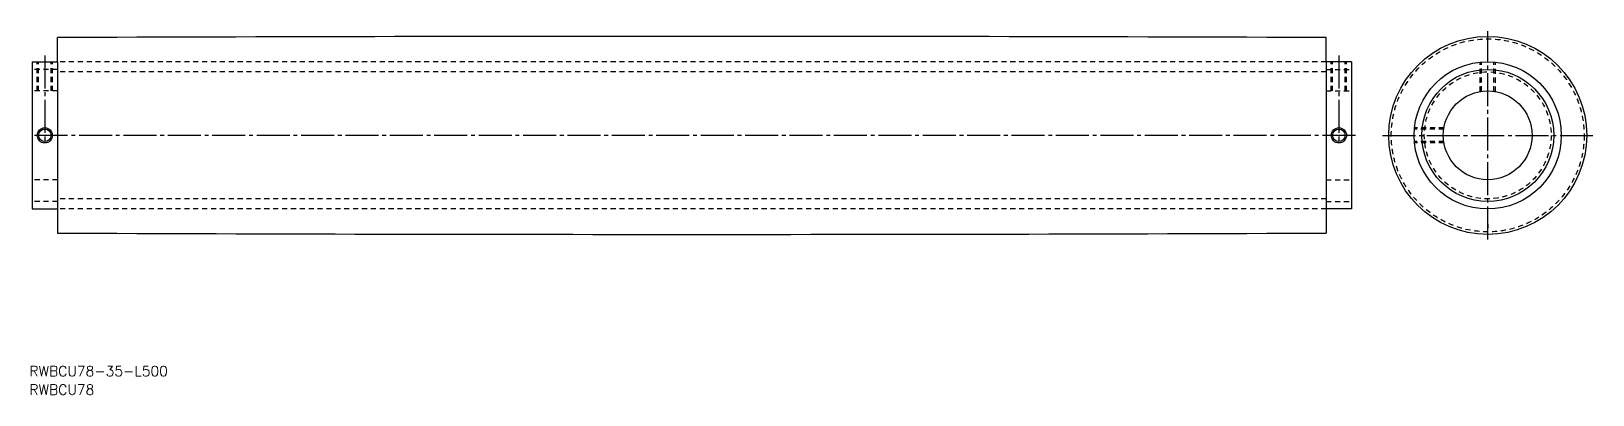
# Model space of a CAD drawing. Extents: x 13 to 629, y 44 to 187.
import ezdxf

# ---------------------------------------------------------------- set-up
doc = ezdxf.new("R2010")
doc.units = 0
doc.linetypes.add('CENTER', pattern=[17.5, 13, -1.5, 1.5, -1.5])
doc.linetypes.add('DASHED', pattern=[3.5, 2, -1.5])
doc.layers.get('0').update_dxf_attribs({"linetype": 'CONTINUOUS'})
doc.layers.add('CENTER', color=1, linetype='CENTER')
doc.styles.get("Standard").update_dxf_attribs({"font": 'txt.shx', "bigfont": 'extfont.shx'})

msp = doc.modelspace()

# ---------------------------------------------------------------- linework, layer by layer
at = {"color": 7, "linetype": 'CONTINUOUS'}
for p, q in [((23.58, 174.89), (23.58, 184.39)), ((523.58, 174.89), (523.58, 184.39)), ((13.58, 174.89), (13.58, 116.89)), ((13.58, 174.89), (23.58, 174.89)), ((23.58, 174.89), (23.58, 116.89)), ((533.58, 174.89), (523.58, 174.89)), ((523.58, 174.89), (523.58, 116.89)), ((533.58, 174.89), (533.58, 116.89)), ((13.58, 116.89), (23.58, 116.89)), ((23.58, 116.89), (23.58, 107.39)), ((533.58, 116.89), (523.58, 116.89)), ((523.58, 116.89), (523.58, 107.39))]:
    msp.add_line(p, q, dxfattribs=at)
at = {"color": 3, "linetype": 'DASHED'}
for p, q in [((15.58, 163.39), (15.58, 174.89)), ((16.12, 163.39), (16.12, 174.89)), ((21.04, 163.39), (21.04, 174.89)), ((21.58, 163.39), (21.58, 174.89)), ((523.58, 174.89), (23.58, 174.89)), ((525.58, 163.39), (525.58, 174.89)), ((526.12, 163.39), (526.12, 174.89)), ((531.04, 163.39), (531.04, 174.89)), ((531.58, 163.39), (531.58, 174.89)), ((584.23, 163.13), (584.23, 174.74)), ((584.78, 163.22), (584.78, 174.79)), ((589.69, 163.22), (589.69, 174.79)), ((590.23, 163.13), (590.23, 174.74)), ((23.58, 171.89), (13.58, 171.89)), ((23.58, 171.89), (23.58, 119.89)), ((523.58, 170.89), (23.58, 170.89)), ((523.58, 171.89), (523.58, 119.89)), ((523.58, 171.89), (533.58, 171.89)), ((23.58, 163.39), (13.58, 163.39)), ((523.58, 163.39), (533.58, 163.39)), ((569.91, 148.35), (558.34, 148.35)), ((569.99, 148.89), (558.39, 148.89)), ((569.91, 143.43), (558.34, 143.43)), ((569.99, 142.89), (558.39, 142.89)), ((23.58, 128.39), (13.58, 128.39)), ((523.58, 128.39), (533.58, 128.39)), ((23.58, 119.89), (13.58, 119.89)), ((523.58, 120.89), (23.58, 120.89)), ((523.58, 119.89), (533.58, 119.89)), ((523.58, 116.89), (23.58, 116.89))]:
    msp.add_line(p, q, dxfattribs=at)
at = {"color": 7, "linetype": 'CONTINUOUS'}
for centre, radius in [((587.23, 145.89), 39), ((587.23, 145.89), 29), ((587.23, 145.89), 26), ((587.23, 145.89), 17.5), ((18.58, 145.89), 2.46), ((528.58, 145.89), 2.46)]:
    msp.add_circle(centre, radius, dxfattribs=at)
at = {"color": 3, "linetype": 'DASHED'}
for radius in [38, 25]:
    msp.add_circle((587.23, 145.89), radius, dxfattribs=at)
at = {"color": 3, "linetype": 'CONTINUOUS'}
for centre in [(18.58, 145.89), (528.58, 145.89)]:
    msp.add_circle(centre, 3, dxfattribs=at)
at = {"color": 7, "linetype": 'CONTINUOUS'}
for centre, start, end in [((273.58, -62319.36), 89.7708319, 90.2291681), ((273.58, 62611.14), 269.7708319, 270.2291681)]:
    msp.add_arc(centre, 62504.25, start, end, dxfattribs=at)
at = {"layer": 'CENTER', "color": 1, "linetype": 'CENTER'}
for p, q in [((587.23, 104.88), (587.23, 186.9)), ((587.23, 180.89), (587.23, 182.39)), ((18.58, 177.39), (18.58, 142.39)), ((528.58, 177.39), (528.58, 142.39)), ((535.08, 145.89), (13.58, 145.89)), ((545.73, 145.89), (628.63, 145.89)), ((587.23, 110.89), (587.23, 109.39))]:
    msp.add_line(p, q, dxfattribs=at)

# ---------------------------------------------------------------- texts
at = {"color": 7, "linetype": 'CONTINUOUS'}
for s, p in [('RWBCU78-35-L500', (12.54, 51.04)), ('RWBCU78', (12.54, 43.71))]:
    msp.add_text(s, height=4, dxfattribs=at).set_placement(p)

doc.saveas('drawing.dxf')
